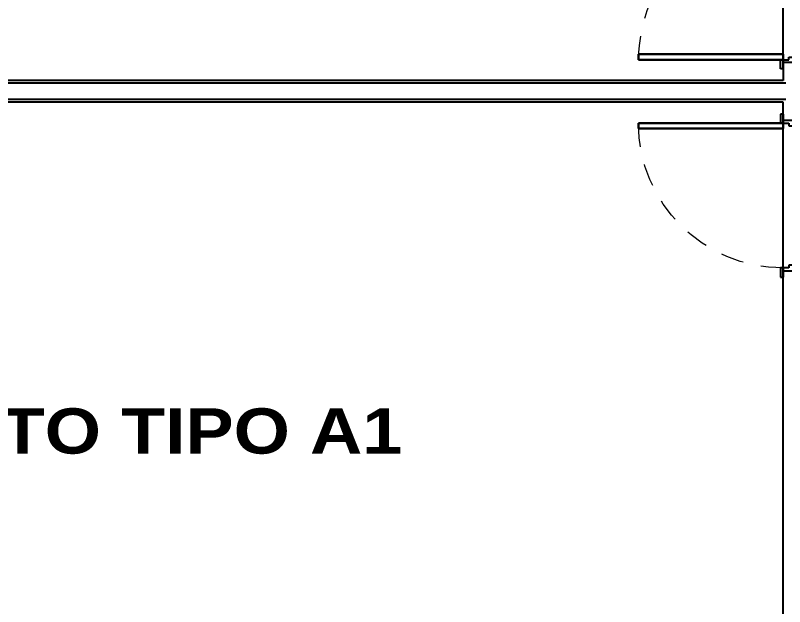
# Model space of a CAD drawing. Header units: millimetres. Extents: x 188.6 to 263.2, y 40.1 to 120.1.
# Drawn here: x 193.024 to 197.274, y 85.694 to 88.96 of the extents above; entities that cross this region are included whole.
import ezdxf

# ---------------------------------------------------------------- set-up
doc = ezdxf.new("R2010")
doc.units = ezdxf.units.MM
doc.linetypes.add('XREF-TIPO$0$HIDDEN2', pattern=[0.1875, 0.125, -0.0625])
doc.layers.add('ARQ', color=8, linetype='Continuous')
doc.layers.add('INC-TEXTO', color=7, linetype='Continuous')
doc.styles.add('MC-ROMANS', font='romans')

# ---------------------------------------------------------------- blocks, each defined once
blk = doc.blocks.new('XREF-TIPO$0$A$C0189091C')
at = {"color": 0}
for p, q in [((0.05, 0.1425), (0.05, 0.9425)), ((0.05, 0.9425), (0.08, 0.9425)), ((0.08, 0.9425), (0.05, 0.9425)), ((0.05, 0.9425), (0.05, 0.1425)), ((0.08, 0.9425), (0.08, 0.1425)), ((0.08, 0.1425), (0.08, 0.9425)), ((0, 0.1575), (0.05, 0.1575)), ((0, 0.1425), (0, 0.1575)), ((0.05, 0.1425), (0, 0.1425)), ((0, 0.1425), (0.05, 0.1425)), ((0.035, 0.015), (0.035, 0.1425)), ((0.08, 0.1425), (0.05, 0.1425)), ((0.05, 0.1425), (0.08, 0.1425)), ((0.05, 0.1425), (0.05, 0.1125)), ((0.85, 0.1575), (0.9, 0.1575)), ((0.85, 0.1425), (0.85, 0.1575)), ((0.865, 0.1425), (0.85, 0.1425)), ((0.85, 0.1125), (0.85, 0.1425)), ((0.85, 0.1425), (0.9, 0.1425)), ((0.865, 0.1425), (0.865, 0.015)), ((0.9, 0.1575), (0.9, 0.1425)), ((0.05, 0.1125), (0.065, 0.1125)), ((0.065, 0.1125), (0.065, 0.015)), ((0.835, 0.1125), (0.85, 0.1125)), ((0.835, 0.015), (0.835, 0.1125)), ((0.015, 0), (0.015, 0.015)), ((0.065, 0.015), (0.015, 0.015)), ((0.065, 0), (0.015, 0)), ((0.035, 0.015), (0.065, 0.015)), ((0.065, 0.015), (0.065, 0)), ((0.835, 0), (0.835, 0.015)), ((0.835, 0.015), (0.875, 0.015)), ((0.885, 0.015), (0.835, 0.015)), ((0.885, 0), (0.835, 0)), ((0.885, 0.015), (0.885, 0))]:
    blk.add_line(p, q, dxfattribs=at)
at = {"color": 0, "linetype": 'XREF-TIPO$0$HIDDEN2', "lineweight": 13}
blk.add_arc((0.05, 0.1425), 0.8, 360, 90, dxfattribs=at)
blk = doc.blocks.new('A$C0BE265FA')
at = {"layer": 'ARQ'}
for p, q in [((-14.055, 0.8203), (-14.055, 1.6203)), ((-14.055, 0.7903), (-14.055, 0.7052)), ((-14.04, 0.6902), (-20.025, 0.6902)), ((-14.055, 0.7052), (-20.01, 0.7052)), ((-14.04, 0.6002), (-20.025, 0.6002)), ((-14.055, 0.5852), (-20.01, 0.5852)), ((-14.055, 0.5001), (-14.055, 0.5852)), ((-14.055, -0.3298), (-14.055, 0.4702)), ((-14.055, -2.6475), (-14.055, -0.3349))]:
    blk.add_line(p, q, dxfattribs=at)
at = {"layer": 'ARQ', "rotation": 90}
blk.add_blockref('XREF-TIPO$0$A$C0189091C', (-13.9125, 0.7703), dxfattribs=at)
at = {"layer": 'ARQ', "extrusion": (0, 0, -1), "zscale": -1, "rotation": 270}
blk.add_blockref('XREF-TIPO$0$A$C0189091C', (13.9125, 0.5202), dxfattribs=at)

msp = doc.modelspace()

# ---------------------------------------------------------------- block references
at = {"layer": 'ARQ'}
msp.add_blockref('A$C0BE265FA', (211.3213, 87.8947), dxfattribs=at)

# ---------------------------------------------------------------- next in the draw order: texts
at = {"layer": 'INC-TEXTO', "insert": (192.3865, 86.5359), "char_height": 0.25, "attachment_point": 7, "style": 'MC-ROMANS'}
msp.add_mtext('\\A1;{\\fArial Black|b0|i0|c0|p34;APTO TIPO A1}', dxfattribs=at)

doc.saveas('drawing.dxf')
